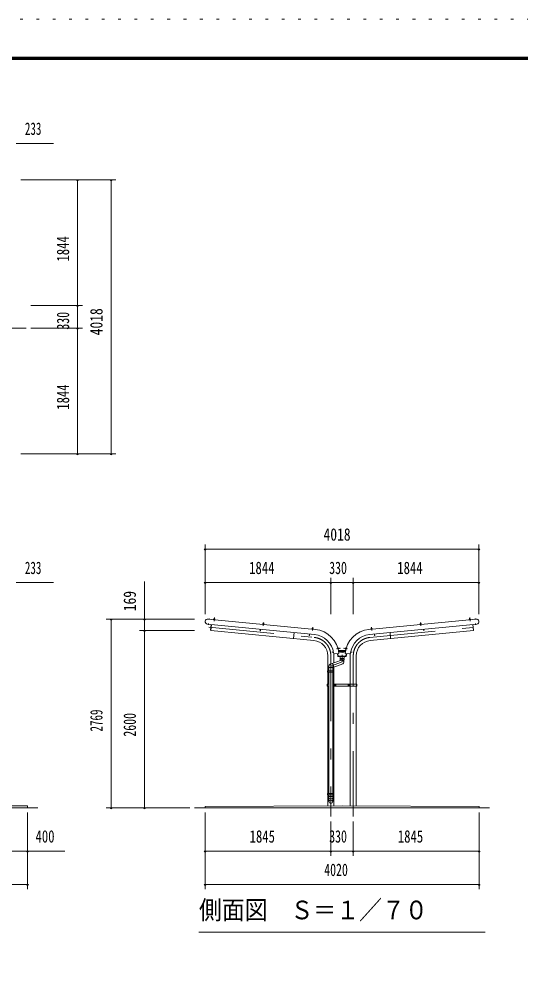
# Model space of a CAD drawing. Units: millimetres, scale not verified, with parts at other scales. Extents: x -31545 to 31552, y -14700 to 14700.
# Drawn here: x 3396 to 10762, y 748 to 14700 of the extents above; entities that cross this region are included whole.
import ezdxf
from ezdxf.enums import TextEntityAlignment as Align

# ---------------------------------------------------------------- set-up
doc = ezdxf.new("R2010")
doc.units = ezdxf.units.MM
doc.header["$LTSCALE"] = 80
doc.linetypes.add('USER3', pattern=[24, 12, -5, 2, -5])
doc.linetypes.add('USER4', pattern=[3, 0.5, -2.5])
for name, color, linetype, lineweight in [('0-2_1-07BOLD', 7, 'Continuous', 18), ('0-3_1-27CENTER', 3, 'USER3', 18), ('0-5_1-57DIM', 3, 'Continuous', 18), ('0-C_F-F1PAPER', 5, 'Continuous', 18), ('0-D_F-E_J_ADD', 5, 'USER4', 18)]:
    doc.layers.add(name, color=color, linetype=linetype, lineweight=lineweight)
doc.styles.add('ＭＳ ゴシック', font='')
doc.styles.get('ＭＳ ゴシック').set_extended_font_data('MS Gothic')

msp = doc.modelspace()

# ---------------------------------------------------------------- linework, layer by layer
at = {"layer": '0-2_1-07BOLD'}
for p, q in [((7741.52, 5746.03), (6168.39, 5897.51)), ((6258.46, 5899.61), (6257.97, 5894.51)), ((6264.43, 5893.89), (6264.92, 5898.99)), ((8531.45, 5746.03), (10104.59, 5897.51)), ((10008.54, 5893.89), (10008.05, 5898.99)), ((10014.52, 5899.61), (10015.01, 5894.51)), ((6161.01, 5820.87), (7733.84, 5669.41)), ((6980.12, 5830.12), (6979.63, 5825.02)), ((6981.26, 5839.37), (6980.42, 5830.6)), ((6986.1, 5824.4), (6986.58, 5829.5)), ((6986.39, 5830.02), (6987.23, 5838.8)), ((7701.78, 5760.64), (7701.29, 5755.54)), ((7702.92, 5769.88), (7702.08, 5761.11)), ((7707.76, 5754.91), (7708.25, 5760.01)), ((10111.96, 5820.87), (8539.14, 5669.41)), ((8565.22, 5754.91), (8564.73, 5760.01)), ((8571.19, 5760.64), (8571.68, 5755.54)), ((9286.59, 5830.02), (9285.75, 5838.8)), ((9286.88, 5824.4), (9286.39, 5829.5)), ((9291.72, 5839.37), (9292.56, 5830.6)), ((9292.85, 5830.12), (9293.34, 5825.02)), ((7432.83, 5698.4), (7424.48, 5611.71)), ((8840.15, 5698.4), (8848.49, 5611.71)), ((8081.49, 5468.02), (8086.53, 5468.91)), ((8087.66, 5462.51), (8082.62, 5461.62)), ((8096.79, 5464.38), (8088.11, 5462.85)), ((8176.19, 5464.38), (8184.87, 5462.85)), ((8185.32, 5462.51), (8190.36, 5461.62)), ((8191.49, 5468.02), (8186.44, 5468.91)), ((7926.94, 5135.54), (7926.94, 5358.54)), ((8016.04, 5358.54), (8016.04, 5252.4)), ((8027.38, 5387.84), (8089.47, 5393.43)), ((8075.59, 5392.18), (8080.87, 5352.66)), ((8080.86, 5352.66), (8192.11, 5352.66)), ((8082.92, 5437.66), (8190.06, 5437.66)), ((8187.25, 5422.66), (8085.72, 5422.66)), ((8106.49, 5345.36), (8106.49, 5318.36)), ((8108.98, 5308.24), (8108.98, 5318.36)), ((8163.99, 5318.36), (8163.99, 5308.24)), ((8183.5, 5393.43), (8245.6, 5387.84)), ((8192.11, 5352.66), (8197.39, 5392.18)), ((8256.94, 5358.54), (8256.94, 4940.54)), ((8346.04, 4940.54), (8346.04, 5358.54)), ((7943.98, 5184.47), (7998.98, 5184.47)), ((7943.99, 5206.92), (7943.99, 5135.54)), ((8127.08, 5292.82), (7962.08, 5232.76)), ((7998.98, 5187.67), (8145.89, 5241.14)), ((7998.98, 5135.54), (7998.98, 5206.92)), ((8016.04, 5193.88), (8016.04, 5135.54)), ((7926.94, 4940.54), (7926.94, 5119.54)), ((7942.38, 5135.54), (7942.38, 5119.54)), ((7943.99, 5119.54), (7943.99, 3335.54)), ((7999, 3335.54), (7999, 5119.54)), ((8000.58, 5119.54), (8000.58, 5135.54)), ((8016.04, 5119.54), (8016.04, 4940.54)), ((7925.34, 4927.54), (7919.24, 4927.54)), ((7925.34, 4914.54), (7925.34, 4940.54)), ((7926.94, 3335.54), (7926.94, 4914.54)), ((8016.04, 4914.54), (8016.04, 3335.54)), ((8017.64, 4940.54), (8017.64, 4914.54)), ((8047.64, 4940.54), (8047.64, 4914.54)), ((8225.34, 4914.54), (8225.34, 4940.54)), ((8255.34, 4940.54), (8255.34, 4914.54)), ((8256.94, 4914.54), (8256.94, 3156.94)), ((8346.04, 3156.5), (8346.04, 4914.54)), ((8347.64, 4914.54), (8347.64, 4940.54)), ((8353.74, 4927.54), (8347.64, 4927.54)), ((7926.94, 3319.54), (7926.94, 3156.14)), ((7942.38, 3335.54), (7942.38, 3319.54)), ((7943.98, 3319.54), (7943.98, 3294.08)), ((7998.98, 3319.54), (7998.98, 3294.08)), ((8000.58, 3319.54), (8000.58, 3335.54)), ((8016.04, 3156.56), (8016.04, 3319.54)), ((-7628.51, 3127.54), (3671.49, 3127.54)), ((3521.49, 3157.54), (3521.49, 3127.54)), ((10301.49, 3127.54), (5971.49, 3127.54))]:
    msp.add_line(p, q, dxfattribs=at)
for points in [[(6253.24, 5894.97), (6253.08, 5893.38), (6269.01, 5891.84), (6269.17, 5893.43)], [(10019.74, 5894.97), (10003.81, 5893.43), (10003.96, 5891.84), (10019.89, 5893.38)], [(6990.83, 5823.95), (6990.67, 5822.35), (6974.75, 5823.89), (6974.9, 5825.48)], [(6981.26, 5839.37), (6981.81, 5839.82), (6986.78, 5839.34), (6987.23, 5838.8)], [(7696.41, 5754.4), (7712.33, 5752.86), (7712.49, 5754.46), (7696.56, 5755.99)], [(8576.57, 5754.4), (8576.42, 5755.99), (8560.49, 5754.46), (8560.64, 5752.86)], [(9282.15, 5823.95), (9282.3, 5822.35), (9298.23, 5823.89), (9298.08, 5825.48)], [(9291.72, 5839.37), (9285.75, 5838.8), (9286.19, 5839.34), (9291.17, 5839.82)], [(8080.66, 5472.7), (8079.09, 5472.42), (8081.86, 5456.67), (8083.44, 5456.94)], [(8189.54, 5456.94), (8191.11, 5456.67), (8193.89, 5472.42), (8192.32, 5472.7)], [(7925.34, 5119.54), (7925.34, 5135.54), (8017.64, 5135.54), (8017.64, 5119.54)], [(8027.52, 4930.43), (8027.52, 4924.66), (8032.52, 4921.77), (8037.51, 4924.66), (8037.51, 4930.43), (8032.52, 4933.31)], [(8245.46, 4924.66), (8240.46, 4921.77), (8235.46, 4924.66), (8235.46, 4930.43), (8240.46, 4933.31), (8245.46, 4930.43)], [(8017.64, 3319.54), (7925.34, 3319.54), (7925.34, 3335.54), (8017.64, 3335.54)]]:
    msp.add_lwpolyline(points, close=True, dxfattribs=at)
for points in [[(6254.74, 5894.83), (6255.23, 5899.92), (6256.14, 5900.34), (6267.33, 5899.26), (6268.16, 5898.68), (6267.66, 5893.58)], [(6264.72, 5899.51), (6265.57, 5908.29), (6259.6, 5908.86), (6258.75, 5900.09)], [(6259.6, 5908.86), (6260.14, 5909.31), (6265.12, 5908.83), (6265.57, 5908.29)], [(10018.24, 5894.83), (10017.75, 5899.92), (10016.84, 5900.34), (10005.64, 5899.26), (10004.82, 5898.68), (10005.31, 5893.58)], [(10013.38, 5908.86), (10012.83, 5909.31), (10007.86, 5908.83), (10007.41, 5908.29)], [(10008.25, 5899.51), (10007.41, 5908.29), (10013.38, 5908.86), (10014.22, 5900.09)], [(6215.26, 5815.64), (6207.21, 5732.03), (6210.39, 5731.72)], [(7723.1, 5582.95), (6210.1, 5728.64), (6218.45, 5815.34)], [(6940.1, 5745.84), (6937.9, 5722.95), (6934.72, 5723.26), (6936.92, 5746.15)], [(6976.4, 5825.34), (6976.89, 5830.43), (6977.8, 5830.85), (6989, 5829.77), (6989.82, 5829.19), (6989.33, 5824.09)], [(7698.06, 5755.85), (7698.55, 5760.95), (7699.46, 5761.36), (7710.66, 5760.28), (7711.48, 5759.7), (7710.99, 5754.6)], [(7708.05, 5760.53), (7708.89, 5769.31), (7702.92, 5769.88), (7703.47, 5770.33), (7708.45, 5769.86), (7708.89, 5769.31)], [(8549.88, 5582.95), (10062.88, 5728.64), (10054.53, 5815.34)], [(8574.92, 5755.85), (8574.43, 5760.95), (8573.51, 5761.36), (8562.31, 5760.28), (8561.5, 5759.7), (8561.99, 5754.6)], [(8570.05, 5769.88), (8569.51, 5770.33), (8564.53, 5769.86), (8564.08, 5769.31)], [(8564.93, 5760.53), (8564.08, 5769.31), (8570.05, 5769.88), (8570.9, 5761.11)], [(9296.58, 5825.34), (9296.09, 5830.43), (9295.17, 5830.85), (9283.98, 5829.77), (9283.16, 5829.19), (9283.65, 5824.09)], [(9332.87, 5745.84), (9335.07, 5722.95), (9338.26, 5723.26), (9336.06, 5746.15)], [(10057.72, 5815.64), (10065.77, 5732.03), (10062.58, 5731.72)], [(7661.76, 5676.35), (7659.57, 5653.47), (7656.38, 5653.77), (7658.59, 5676.66)], [(8611.21, 5676.35), (8613.41, 5653.47), (8616.6, 5653.77), (8614.39, 5676.66)], [(8083.18, 5458.43), (8088.23, 5459.32), (8088.57, 5460.26), (8086.61, 5471.34), (8085.97, 5472.11), (8080.92, 5471.22)], [(8087.07, 5468.75), (8095.75, 5470.29), (8096.33, 5469.88), (8097.2, 5464.96), (8096.79, 5464.38), (8095.75, 5470.29)], [(8185.91, 5468.75), (8177.23, 5470.29), (8176.65, 5469.88), (8175.78, 5464.96), (8176.19, 5464.38), (8177.23, 5470.29)], [(8189.8, 5458.43), (8184.75, 5459.32), (8184.41, 5460.26), (8186.36, 5471.34), (8187.01, 5472.11), (8192.05, 5471.22)], [(8009.22, 5413.19), (7986.57, 5409.2), (7986.02, 5412.35), (8008.64, 5416.34)], [(8204.67, 5391.52), (8198.5, 5345.36), (8074.48, 5345.36), (8068.31, 5391.52)], [(8086.5, 5417.83), (8136.49, 5406.27), (8186.48, 5417.83)], [(8106.49, 5318.36), (8166.49, 5318.36), (8166.49, 5345.36)], [(8163.99, 5266.98), (8163.99, 5286.25), (8165.99, 5308.24), (8106.98, 5308.24), (8108.99, 5286.24)], [(8263.75, 5413.19), (8286.4, 5409.2), (8286.96, 5412.35), (8264.33, 5416.34)], [(7943.99, 4914.54), (7919.24, 4914.54), (7919.24, 4940.54), (7943.99, 4940.54)], [(7999, 4914.54), (8353.74, 4914.54), (8353.74, 4940.54), (7999, 4940.54)], [(7941.99, 3294.08), (8000.98, 3294.08), (7998.98, 3244.42), (7998.98, 3218.57)], [(7943.99, 3218.57), (7943.99, 3244.42), (7941.99, 3294.08)], [(3521.49, 3157.54), (-7478.51, 3157.54), (-7478.51, 3127.54)], [(6126.49, 3127.54), (6126.49, 3147.54), (8136.49, 3157.54), (10146.49, 3147.54), (10146.49, 3127.54)]]:
    msp.add_lwpolyline(points, dxfattribs=at)
for centre, radius in [((8032.52, 4927.54), 6.25), ((8032.52, 4927.54), 4.9), ((8240.46, 4927.54), 6.25), ((8240.46, 4927.54), 4.9)]:
    msp.add_circle(centre, radius, dxfattribs=at)
for centre, radius, start, end in [((6166.11, 5859.15), 38.62, 82.41238, 262.41238), ((6253.89, 5891.29), 2, 84.4998, 264.4998), ((6256.61, 5897.41), 2.88, 50.11574, 110.11574), ((6260.71, 5889.1), 10.75, 66.91203, 102.08795), ((6266.31, 5896.47), 2.88, 58.88425, 118.88425), ((6267.82, 5889.94), 2, 264.50061, 84.50061), ((10005.15, 5889.94), 2, 95.49939, 275.49939), ((10006.66, 5896.47), 2.88, 61.11575, 121.11575), ((10012.27, 5889.1), 10.75, 77.91205, 113.08797), ((10016.36, 5897.41), 2.88, 69.88426, 129.88426), ((10019.09, 5891.29), 2, 275.5002, 95.5002), ((10106.87, 5859.15), 38.62, 277.58762, 97.58762), ((6975.55, 5821.8), 2, 84.4998, 264.4998), ((6978.27, 5827.92), 2.88, 50.11574, 110.11574), ((6982.37, 5819.61), 10.75, 66.91203, 102.08795), ((6987.98, 5826.98), 2.88, 58.88425, 118.88425), ((6989.48, 5820.46), 2, 264.50061, 84.50061), ((7697.21, 5752.31), 2, 84.4998, 264.4998), ((7699.94, 5758.43), 2.88, 50.11574, 110.11574), ((7704.03, 5750.12), 10.75, 66.91203, 102.08795), ((7709.64, 5757.49), 2.88, 58.88425, 118.88425), ((7711.14, 5750.97), 2, 264.50061, 84.50061), ((7701.49, 5358.54), 389.55, 5.13863, 84.10165), ((8571.49, 5358.54), 389.55, 95.89835, 174.86137), ((8561.83, 5750.97), 2, 95.49939, 275.49939), ((8563.34, 5757.49), 2.88, 61.11575, 121.11575), ((8568.94, 5750.12), 10.75, 77.91205, 113.08797), ((8573.03, 5758.43), 2.88, 69.88426, 129.88426), ((8575.76, 5752.31), 2, 275.5002, 95.5002), ((9283.49, 5820.46), 2, 95.49939, 275.49939), ((9285, 5826.98), 2.88, 61.11575, 121.11575), ((9290.6, 5819.61), 10.75, 77.91205, 113.08797), ((9294.7, 5827.92), 2.88, 69.88426, 129.88426), ((9297.43, 5821.8), 2, 275.5002, 95.5002), ((7701.49, 5358.54), 225.45, 0, 84.50003), ((7701.49, 5358.54), 312.55, 7.76237, 84.05869), ((8571.49, 5358.54), 312.55, 95.94131, 172.23763), ((8571.49, 5358.54), 225.45, 95.49997, 180), ((8076.92, 5471.02), 2.38, 10.01471, 190.01471), ((8080.03, 5457.36), 1.68, 190.00774, 10.00774), ((8083.91, 5470.1), 2.88, 335.62325, 35.62325), ((8077, 5463.93), 10.75, 352.41954, 27.59546), ((8085.61, 5460.5), 2.88, 344.39175, 44.39175), ((8187.37, 5460.5), 2.88, 135.60825, 195.60825), ((8195.97, 5463.93), 10.75, 152.40454, 187.58046), ((8189.07, 5470.1), 2.88, 144.37675, 204.37675), ((8192.94, 5457.36), 1.68, 169.99226, 349.99226), ((8196.06, 5471.02), 2.38, 349.98529, 169.98529), ((8026.04, 5402.78), 15, 187.76337, 275.1433), ((7701.49, 5358.54), 314.55, 0, 6.42661), ((8246.94, 5402.78), 15, 264.8567, 352.23663), ((8571.49, 5358.54), 314.55, 173.57339, 180), ((7971.49, 5206.92), 27.5, 110.0018, 180), ((7967.69, 5205.54), 44.27, 341.60916, 58.39587), ((8136.49, 5266.98), 27.5, 289.99896, 110.00061), ((7971.49, 3243.44), 27.55, 3.55867, 176.44133), ((7971.49, 3216.86), 27.55, 3.55867, 176.44133), ((7971.49, 3220.28), 27.55, 183.56303, 356.43697)]:
    msp.add_arc(centre, radius, start, end, dxfattribs=at)
at = {"layer": '0-3_1-27CENTER'}
for p, q in [((-7458.51, 10496.54), (3501.49, 10496.54)), ((3501.49, 10166.54), (-7458.51, 10166.54)), ((6185.21, 5906.31), (6183.53, 5888.85)), ((6258.5, 5866.17), (6263.47, 5917.69)), ((10009.51, 5917.69), (10014.47, 5866.17)), ((10089.45, 5888.85), (10087.77, 5906.31)), ((6177.99, 5831.29), (6175.97, 5810.38)), ((6181.32, 5776.16), (7727.37, 5627.3)), ((6980.16, 5796.68), (6985.13, 5848.2)), ((7701.82, 5727.19), (7706.78, 5778.71)), ((8545.61, 5627.3), (10091.66, 5776.16)), ((8566.19, 5778.71), (8571.15, 5727.19)), ((9287.85, 5848.2), (9292.81, 5796.68)), ((10097.01, 5810.38), (10094.99, 5831.29)), ((8113.01, 5470.28), (8056.17, 5460.26)), ((8216.8, 5460.26), (8159.97, 5470.28)), ((7971.49, 5358.54), (7971.49, 2998.86)), ((8301.49, 2998.86), (8301.49, 5358.54)), ((8045.02, 4927.54), (8020.01, 4927.54)), ((8032.52, 4940.04), (8032.52, 4915.04)), ((8252.96, 4927.54), (8227.96, 4927.54)), ((8240.46, 4940.04), (8240.46, 4915.04))]:
    msp.add_line(p, q, dxfattribs=at)
msp.add_lwpolyline([(8136.49, 5370.96), (8136.49, 5266.98), (7971.49, 5206.92)], dxfattribs=at)
for centre, start, end in [((7701.49, 5358.54), 0, 84.50003), ((8571.49, 5358.54), 95.49997, 180)]:
    msp.add_arc(centre, 270, start, end, dxfattribs=at)
at = {"layer": '0-5_1-57DIM'}
for p, q in [((3354.49, 12875.53), (3903.99, 12875.53)), ((3424.49, 12340.54), (4816.49, 12340.54)), ((4270.49, 12340.54), (4242.49, 12340.54)), ((4256.49, 12340.54), (4256.49, 10496.54)), ((4760.49, 12340.54), (4732.49, 12340.54)), ((4746.49, 12340.54), (4746.49, 8322.54)), ((3571.49, 10496.54), (4326.49, 10496.54)), ((4270.49, 10496.54), (4242.49, 10496.54)), ((4256.49, 10496.54), (4256.49, 10166.54)), ((4326.49, 10166.54), (3571.49, 10166.54)), ((4270.49, 10166.54), (4242.49, 10166.54)), ((4256.49, 10166.54), (4256.49, 8322.54)), ((3424.49, 8322.54), (4816.49, 8322.54)), ((4270.49, 8322.54), (4242.49, 8322.54)), ((4760.49, 8322.54), (4732.49, 8322.54)), ((6127.49, 5966.54), (6127.49, 6992.54)), ((10145.49, 5966.54), (10145.49, 6992.54)), ((6141.49, 6922.54), (6113.49, 6922.54)), ((6127.49, 6922.54), (10145.49, 6922.54)), ((10159.49, 6922.54), (10131.49, 6922.54)), ((3354.49, 6432.54), (3903.99, 6432.54)), ((5236.49, 5896.54), (5236.49, 6446.04)), ((6141.49, 6432.54), (6113.49, 6432.54)), ((6127.49, 6432.54), (7971.49, 6432.54)), ((7985.49, 6432.54), (7957.49, 6432.54)), ((7971.49, 5966.54), (7971.49, 6502.54)), ((7971.49, 6432.54), (8301.49, 6432.54)), ((8315.49, 6432.54), (8287.49, 6432.54)), ((8301.49, 6502.54), (8301.49, 5966.54)), ((8301.49, 6432.54), (10145.49, 6432.54)), ((10159.49, 6432.54), (10131.49, 6432.54)), ((4676.49, 5896.54), (5971.49, 5896.54)), ((4760.49, 5896.54), (4732.49, 5896.54)), ((4746.49, 3127.54), (4746.49, 5896.54)), ((5250.49, 5896.54), (5222.49, 5896.54)), ((5236.49, 5727.54), (5236.49, 5896.54)), ((5971.49, 5727.54), (5166.49, 5727.54)), ((5250.49, 5727.54), (5222.49, 5727.54)), ((5236.49, 3127.54), (5236.49, 5727.54)), ((5901.49, 3127.54), (4676.49, 3127.54)), ((4760.49, 3127.54), (4732.49, 3127.54)), ((5250.49, 3127.54), (5222.49, 3127.54)), ((3521.49, 3057.54), (3521.49, 1932.54)), ((6126.49, 1932.54), (6126.49, 3057.54)), ((10146.49, 1932.54), (10146.49, 3057.54)), ((7971.49, 2928.86), (7971.49, 2422.54)), ((8301.49, 2422.54), (8301.49, 2928.86)), ((3121.49, 2492.54), (3521.49, 2492.54)), ((3535.49, 2492.54), (3507.49, 2492.54)), ((3521.49, 2492.54), (4070.99, 2492.54)), ((6140.49, 2492.54), (6112.49, 2492.54)), ((6126.49, 2492.54), (7971.49, 2492.54)), ((7985.49, 2492.54), (7957.49, 2492.54)), ((7971.49, 2492.54), (8301.49, 2492.54)), ((8315.49, 2492.54), (8287.49, 2492.54)), ((8301.49, 2492.54), (10146.49, 2492.54)), ((10160.49, 2492.54), (10132.49, 2492.54)), ((-7478.51, 2002.54), (3521.49, 2002.54)), ((3535.49, 2002.54), (3507.49, 2002.54)), ((6140.49, 2002.54), (6112.49, 2002.54)), ((6126.49, 2002.54), (10146.49, 2002.54)), ((10160.49, 2002.54), (10132.49, 2002.54)), ((10236.49, 1302.54), (6036.49, 1302.54))]:
    msp.add_line(p, q, dxfattribs=at)
for centre in [(4256.49, 12340.54), (4746.49, 12340.54), (4256.49, 10496.54), (4256.49, 10166.54), (4256.49, 8322.54), (4746.49, 8322.54), (6127.49, 6922.54), (10145.49, 6922.54), (6127.49, 6432.54), (7971.49, 6432.54), (8301.49, 6432.54), (10145.49, 6432.54), (4746.49, 5896.54), (5236.49, 5896.54), (5236.49, 5727.54), (4746.49, 3127.54), (5236.49, 3127.54), (3521.49, 2492.54), (6126.49, 2492.54), (7971.49, 2492.54), (8301.49, 2492.54), (10146.49, 2492.54), (3521.49, 2002.54), (6126.49, 2002.54), (10146.49, 2002.54)]:
    msp.add_arc(centre, 14, 180, 0, dxfattribs=at)
at = {"layer": '0-C_F-F1PAPER'}
for points in [[(30852.03, -14000), (-9327.96, -14000), (-9327.96, 14140), (30852.03, 14140)], [(30848.53, -13996.5), (-9324.46, -13996.5), (-9324.46, 14136.5), (30848.53, 14136.5)], [(30845.03, -13993), (-9320.96, -13993), (-9320.96, 14133), (30845.03, 14133)], [(30841.53, -13989.5), (30841.53, 14129.5), (-9317.46, 14129.5), (-9317.46, -13989.5)], [(30838.03, -13986), (-9313.96, -13986), (-9313.96, 14126), (30838.03, 14126)], [(30834.53, -13982.5), (30834.53, 14122.5), (-9310.46, 14122.5), (-9310.46, -13982.5)], [(30831.03, -13979), (-9306.96, -13979), (-9306.96, 14119), (30831.03, 14119)], [(30827.54, -13975.5), (30827.54, 14115.5), (-9303.46, 14115.5), (-9303.46, -13975.5)], [(30824.03, -13972), (30824.03, 14112), (-9299.96, 14112), (-9299.96, -13972)], [(30820.53, -13968.5), (30820.53, 14108.5), (-9296.46, 14108.5), (-9296.46, -13968.5)], [(30817.03, -13965), (-9292.96, -13965), (-9292.96, 14105), (30817.03, 14105)]]:
    msp.add_lwpolyline(points, close=True, dxfattribs=at)
at = {"layer": '0-D_F-E_J_ADD'}
msp.add_lwpolyline([(31552.03, -14700), (-10027.97, -14700), (-10027.97, 14700), (31552.03, 14700)], close=True, dxfattribs=at)

# ---------------------------------------------------------------- texts
at = {"layer": '0-5_1-57DIM', "color": 7, "style": 'ＭＳ ゴシック'}
for s, height, width, p in [('233', 182.3, 0.65, (3483.04, 12945.53)), ('4018', 182.3, 0.8, (7864.88, 6992.54)), ('233', 182.3, 0.65, (3483.04, 6502.54)), ('1844', 182.3, 0.75, (6772.91, 6502.54)), ('330', 182.3, 0.7, (7947.73, 6502.54)), ('1844', 182.3, 0.75, (8946.91, 6502.54)), ('400', 182.3, 0.75, (3638.56, 2562.54)), ('1845', 182.3, 0.75, (6779.87, 2562.54)), ('330', 182.3, 0.7, (7947.73, 2562.54)), ('1845', 182.3, 0.75, (8954.87, 2562.54)), ('4020', 182.3, 0.7, (7874.83, 2072.54)), ('側面図\u3000Ｓ＝１／７０', 273.5, 0.9, (6036.49, 1409.85))]:
    msp.add_text(s, height=height, dxfattribs=dict(at, width=width)).set_placement(p, align=Align.BOTTOM_LEFT)
for s, width, p in [('1844', 0.75, (4186.49, 11141.96)), ('330', 0.7, (4186.49, 10142.78)), ('4018', 0.8, (4676.49, 10059.94)), ('1844', 0.75, (4186.49, 8967.96)), ('169', 0.8, (5166.49, 6011.59)), ('2769', 0.65, (4676.49, 4247.11)), ('2600', 0.7, (5166.49, 4171.69))]:
    msp.add_text(s, height=182.3, rotation=90, dxfattribs=dict(at, width=width)).set_placement(p, align=Align.BOTTOM_LEFT)

doc.saveas('drawing.dxf')
